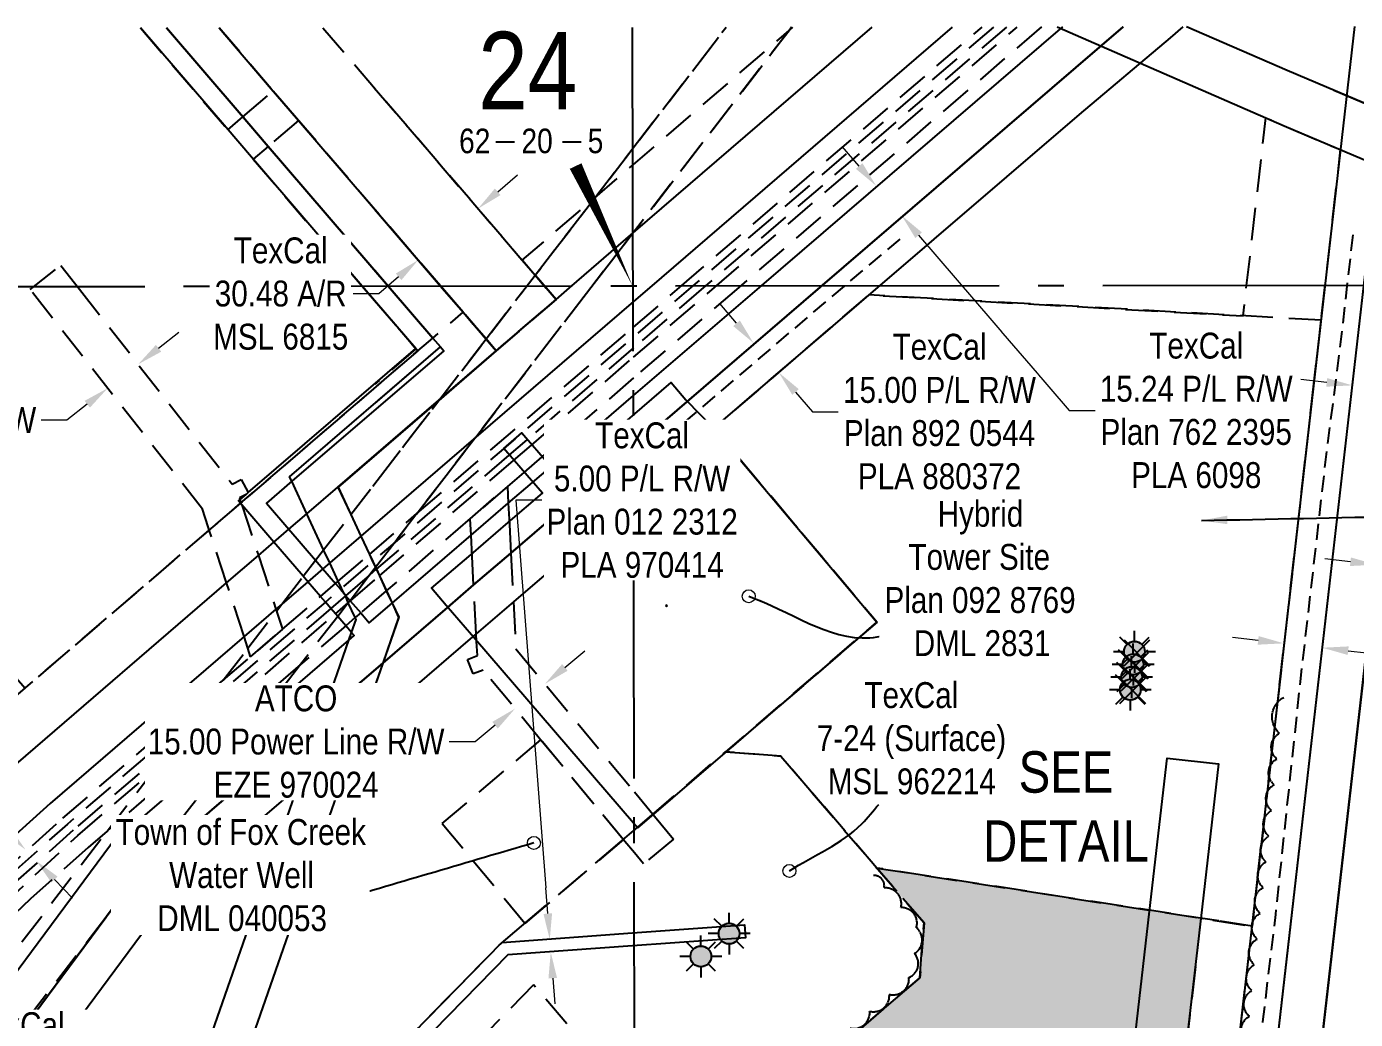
# Model space of a CAD drawing. Extents: x 507940 to 514253, y 6024270 to 6026836.
# Drawn here: x 508608 to 509121, y 6025268 to 6025652 of the extents above; entities that cross this region are included whole.
import ezdxf
from ezdxf.enums import TextEntityAlignment as Align

# ---------------------------------------------------------------- set-up
doc = ezdxf.new("R2010")
doc.units = 0
doc.header["$LTSCALE"] = 5
doc.header["$PDMODE"] = 3
doc.header["$PDSIZE"] = 5
for name, pattern in [('0', [1, 1, 0]), ('foc-ACCESSROAD', [3.75, 2.5, -1.25]), ('foc-FLOWLINE', [3.75, 2.5, -1.25]), ('foc-QUARTERLINE', [33, 25, -3, 2, -3]), ('UG_PIPE', [1.875, 1.25, -0.625])]:
    doc.linetypes.add(name, pattern=pattern)
doc.layers.get('Defpoints').update_dxf_attribs({"color": 9})
for name, color, linetype in [('10', 1, 'Continuous'), ('9', 3, 'Continuous'), ('ABADATA-DRILL-T', 8, 'Continuous'), ('AS-PIPE-UG', 44, 'UG_PIPE'), ('C-AR', 13, 'foc-ACCESSROAD'), ('C-RW', 13, 'Continuous'), ('C-WS', 13, 'foc-ACCESSROAD'), ('C-WS-S', 8, 'Continuous'), ('DETAIL-T', 7, 'Continuous'), ('F-AR', 190, 'foc-ACCESSROAD'), ('F-EZE', 190, 'foc-FLOWLINE'), ('F-RW', 190, 'Continuous'), ('F-WS', 190, 'foc-ACCESSROAD'), ('L-SECLBL', 7, 'Continuous'), ('L-SECQ', 8, 'foc-QUARTERLINE'), ('P-PROPOSED-H', 21, 'Continuous'), ('T-BUSH', 110, '0')]:
    doc.layers.add(name, color=color, linetype=linetype)
for name, color, linetype, lineweight in [('AS-GENERAL', 48, 'Continuous', 18), ('C-WS-T', 13, 'Continuous', 9), ('F-AR-T', 190, 'Continuous', 9), ('F-EZE-T', 190, 'Continuous', 9), ('F-RW-T', 190, 'Continuous', 9)]:
    doc.layers.add(name, color=color, linetype=linetype, lineweight=lineweight)
doc.layers.add('oil_and_gas_wells_pt', color=7, linetype='Continuous', true_color=0x3abcd7)
doc.styles.add('80CG', font='ARIALN.TTF', dxfattribs={"height": 10})
doc.styles.add('80L', font='ARIALN.TTF', dxfattribs={"height": 10})
doc.styles.add('SIMPLEX', font='ARIALN.TTF')
doc.dimstyles.new('Compass 5 000', dxfattribs={"dimscale": 5, "dimtxt": 9, "dimasz": 2, "dimexe": 0.2, "dimexo": 0.0625, "dimgap": 0.5, "dimtad": 0, "dimtih": 1, "dimtoh": 1, "dimzin": 0, "dimdsep": 46, "dimtxsty": '80CG', "dimcen": 0.1, "dimse1": 1, "dimse2": 1, "dimclrd": 256, "dimclrt": 256, "dimaunit": 1, "dimadec": 4, "dimazin": 0, "dimtfac": 0.06, "dimtofl": 0, "dimtmove": 0, "dimatfit": 1, "dimfxl": 0.2, "dimtolj": 1, "dimtzin": 0, "dimlwd": -1, "dimarcsym": 0})

# ---------------------------------------------------------------- blocks, each defined once
blk = doc.blocks.new('L-SECLBL')
at = {"layer": '9', "color": 7}
for p, q in [((-5.08, -27.83), (-12.29, -27.83)), ((20.7, -27.83), (13.5, -27.83))]:
    blk.add_line(p, q, dxfattribs=at)
at = {"layer": '10', "color": 2, "style": 'SIMPLEX'}
blk.add_attdef('SEC', text='', height=30, dxfattribs=at).set_placement((0, 0), align=Align.MIDDLE)
at = {"layer": '10', "color": 5, "style": '80L'}
blk.add_attdef('TWP', text='', height=9.5, dxfattribs=at).set_placement((-14.43, -27.37), align=Align.MIDDLE_RIGHT)
blk.add_attdef('RGE', text='', height=9.5, dxfattribs=at).set_placement((3.62, -27.37), align=Align.MIDDLE_CENTER)
blk.add_attdef('MER', text='', height=9.5, dxfattribs=at).set_placement((23.17, -27.37), align=Align.MIDDLE_LEFT)
blk = doc.blocks.new('*D496')
at = {"layer": 'Defpoints', "color": 0, "transparency": 16777216}
for p in [(508755.35, 6025612.32), (508732.26, 6025592.5), (508758.89, 6025561.47)]:
    blk.add_point(p, dxfattribs=at)
at = {"layer": 'F-AR-T', "transparency": 16777216}
for p, q in [((508789.58, 6025587.8), (508797.16, 6025594.31)), ((508751.31, 6025554.95), (508743.72, 6025548.44)), ((508743.72, 6025548.44), (508733.72, 6025548.44))]:
    blk.add_line(p, q, dxfattribs=at)
for points in [[(508788.49, 6025589.06), (508790.66, 6025586.53), (508781.99, 6025581.29)], [(508750.22, 6025556.22), (508752.39, 6025553.69), (508758.89, 6025561.47)]]:
    blk.add_solid(points, dxfattribs=at)
at = {"layer": 'F-AR-T', "transparency": 16777216, "insert": (508705.77, 6025548.44), "char_height": 10, "attachment_point": 5, "style": '80CG', "bg_fill": 3, "box_fill_scale": 1.1, "bg_fill_color": 256, "bg_fill_true_color": 13158600, "bg_fill_transparency": 0}
blk.add_mtext('\\A1;TexCal\\P30.48 A/R\\PMSL 6815', dxfattribs=at)
blk = doc.blocks.new('*D500')
at = {"layer": 'Defpoints', "color": 0, "transparency": 16777216}
for p in [(508607.18, 6025333.73), (508584.59, 6025311.8), (508588.84, 6025307.42)]:
    blk.add_point(p, dxfattribs=at)
at = {"layer": 'F-EZE-T', "transparency": 16777216}
for p, q in [((508582.2, 6025359.45), (508572.2, 6025359.45)), ((508600.21, 6025340.9), (508582.2, 6025359.45)), ((508618.39, 6025322.18), (508625.36, 6025315.01))]:
    blk.add_line(p, q, dxfattribs=at)
for points in [[(508601.41, 6025342.06), (508599.02, 6025339.74), (508607.18, 6025333.73)], [(508619.59, 6025323.34), (508617.19, 6025321.02), (508611.42, 6025329.35)]]:
    blk.add_solid(points, dxfattribs=at)
at = {"layer": 'F-EZE-T', "transparency": 16777216, "insert": (508515.84, 6025359.45), "char_height": 10, "attachment_point": 5, "style": '80CG', "bg_fill": 3, "box_fill_scale": 1.1, "bg_fill_color": 256, "bg_fill_true_color": 13158600, "bg_fill_transparency": 0}
blk.add_mtext('\\A1;ATCO\\P6.10 Power Line R/W\\PEZE 2382', dxfattribs=at)
blk = doc.blocks.new('*D502')
at = {"layer": 'Defpoints', "color": 0, "transparency": 16777216}
for p in [(508652.5, 6025518.95), (508638.93, 6025511.93), (508640.7, 6025509.69)]:
    blk.add_point(p, dxfattribs=at)
at = {"layer": 'F-EZE-T', "transparency": 16777216}
for p, q in [((508658.61, 6025527.36), (508666.47, 6025533.54)), ((508631.07, 6025505.76), (508623.2, 6025499.59)), ((508623.2, 6025499.59), (508613.2, 6025499.59))]:
    blk.add_line(p, q, dxfattribs=at)
for points in [[(508657.58, 6025528.67), (508659.63, 6025526.05), (508650.74, 6025521.19)], [(508630.04, 6025507.07), (508632.1, 6025504.45), (508638.93, 6025511.93)]]:
    blk.add_solid(points, dxfattribs=at)
at = {"layer": 'F-EZE-T', "transparency": 16777216, "insert": (508554.06, 6025499.59), "char_height": 10, "attachment_point": 5, "style": '80CG', "bg_fill": 3, "box_fill_scale": 1.1, "bg_fill_color": 256, "bg_fill_true_color": 13158600, "bg_fill_transparency": 0}
blk.add_mtext('\\A1;ATCO\\P15.00 Power Line R/W\\PEZE 000187', dxfattribs=at)
blk = doc.blocks.new('*D504')
at = {"layer": 'Defpoints', "color": 0, "transparency": 16777216}
for p in [(508807.48, 6025398.14), (508795.93, 6025388.57), (508796.26, 6025388.17)]:
    blk.add_point(p, dxfattribs=at)
at = {"layer": 'F-EZE-T', "transparency": 16777216}
for p, q in [((508815.52, 6025404.12), (508823.22, 6025410.49)), ((508788.56, 6025381.79), (508780.85, 6025375.41)), ((508780.85, 6025375.41), (508770.85, 6025375.41))]:
    blk.add_line(p, q, dxfattribs=at)
for points in [[(508814.45, 6025405.4), (508816.58, 6025402.83), (508807.81, 6025397.74)], [(508787.49, 6025383.07), (508789.62, 6025380.51), (508796.26, 6025388.17)]]:
    blk.add_solid(points, dxfattribs=at)
at = {"layer": 'F-EZE-T', "transparency": 16777216, "insert": (508711.72, 6025375.41), "char_height": 10, "attachment_point": 5, "style": '80CG', "bg_fill": 3, "box_fill_scale": 1.1, "bg_fill_color": 256, "bg_fill_true_color": 13158600, "bg_fill_transparency": 0}
blk.add_mtext('\\A1;ATCO\\P15.00 Power Line R/W\\PEZE 970024', dxfattribs=at)
blk = doc.blocks.new('*D508')
at = {"layer": 'Defpoints', "color": 0, "transparency": 16777216}
for p in [(509150.03, 6025441.36), (509126.79, 6025425.71), (509147.97, 6025423.29)]:
    blk.add_point(p, dxfattribs=at)
at = {"layer": 'F-RW-T', "transparency": 16777216}
for p, q in [((509118.92, 6025444.91), (509108.98, 6025446.05)), ((509159.97, 6025440.22), (509247.13, 6025430.26))]:
    blk.add_line(p, q, dxfattribs=at)
for points in [[(509119.1, 6025446.57), (509118.73, 6025443.26), (509128.85, 6025443.78)], [(509160.16, 6025441.88), (509159.78, 6025438.57), (509150.03, 6025441.36)]]:
    blk.add_solid(points, dxfattribs=at)
at = {"layer": 'F-RW-T', "transparency": 16777216, "insert": (509286.66, 6025430.26), "char_height": 10, "attachment_point": 5, "style": '80CG'}
blk.add_mtext('\\A1;Pembina\\P21.34 P/L R/W\\PPlan 297 RS\\PPLA 3018', dxfattribs=at)
blk = doc.blocks.new('*D435')
at = {"layer": 'Defpoints', "color": 0, "transparency": 16777216}
for p in [(508896.49, 6025536.44), (508906.25, 6025525.07), (508898.09, 6025518.06)]:
    blk.add_point(p, dxfattribs=at)
at = {"layer": 'F-RW-T', "transparency": 16777216}
for p, q in [((508881.82, 6025537.01), (508875.3, 6025544.6)), ((508904.61, 6025510.47), (508911.12, 6025502.88)), ((508911.12, 6025502.88), (508921.12, 6025502.88))]:
    blk.add_line(p, q, dxfattribs=at)
for points in [[(508883.08, 6025538.1), (508880.55, 6025535.93), (508888.33, 6025529.43)], [(508905.87, 6025511.56), (508903.34, 6025509.39), (508898.09, 6025518.06)]]:
    blk.add_solid(points, dxfattribs=at)
at = {"layer": 'F-RW-T', "transparency": 16777216, "insert": (508960.21, 6025502.88), "char_height": 10, "attachment_point": 5, "style": '80CG', "bg_fill": 3, "box_fill_scale": 1.1, "bg_fill_color": 256, "bg_fill_true_color": 13158600, "bg_fill_transparency": 0}
blk.add_mtext('\\A1;TexCal\\P15.00 P/L R/W\\PPlan 892 0544\\PPLA 880372', dxfattribs=at)
blk = doc.blocks.new('*D436')
at = {"layer": 'Defpoints', "color": 0, "transparency": 16777216}
for p in [(508968.33, 6025618.19), (508978.25, 6025606.64), (508945.61, 6025578.61)]:
    blk.add_point(p, dxfattribs=at)
at = {"layer": 'F-RW-T', "transparency": 16777216}
for p, q in [((508929.18, 6025597.75), (508922.67, 6025605.34)), ((508952.13, 6025571.03), (509010.27, 6025503.32)), ((509010.27, 6025503.32), (509020.27, 6025503.32))]:
    blk.add_line(p, q, dxfattribs=at)
for points in [[(508930.44, 6025598.84), (508927.92, 6025596.66), (508935.69, 6025590.16)], [(508953.39, 6025572.11), (508950.86, 6025569.94), (508945.61, 6025578.61)]]:
    blk.add_solid(points, dxfattribs=at)
at = {"layer": 'F-RW-T', "transparency": 16777216, "insert": (509059.35, 6025503.32), "char_height": 10, "attachment_point": 5, "style": '80CG', "bg_fill": 3, "box_fill_scale": 1.1, "bg_fill_color": 256, "bg_fill_true_color": 13158600, "bg_fill_transparency": 0}
blk.add_mtext('\\A1;TexCal\\P15.24 P/L R/W\\PPlan 762 2395\\PPLA 6098', dxfattribs=at)
blk = doc.blocks.new('*D437')
at = {"layer": 'Defpoints', "color": 0, "transparency": 16777216}
for p in [(509108.09, 6025411.71), (509087.43, 6025362.81), (509102.31, 6025361.11)]:
    blk.add_point(p, dxfattribs=at)
at = {"layer": 'F-RW-T', "transparency": 16777216}
for p, q in [((509083.27, 6025414.55), (509073.34, 6025415.68)), ((509118.03, 6025410.57), (509337.24, 6025385.53))]:
    blk.add_line(p, q, dxfattribs=at)
for points in [[(509083.46, 6025416.2), (509083.08, 6025412.89), (509093.21, 6025413.41)], [(509118.22, 6025412.23), (509117.84, 6025408.92), (509108.09, 6025411.71)]]:
    blk.add_solid(points, dxfattribs=at)
at = {"layer": 'F-RW-T', "transparency": 16777216, "insert": (509376.32, 6025385.53), "char_height": 10, "attachment_point": 5, "style": '80CG', "bg_fill": 3, "box_fill_scale": 1.1, "bg_fill_color": 256, "bg_fill_true_color": 13158600, "bg_fill_transparency": 0}
blk.add_mtext('\\A1;Pembina\\P15.00 P/L R/W\\PPLA 120877', dxfattribs=at)
blk = doc.blocks.new('*D447')
at = {"layer": 'Defpoints', "color": 0, "transparency": 16777216}
for p in [(509136.55, 6025511.12), (509110.77, 6025435.09), (509127.64, 6025433.16)]:
    blk.add_point(p, dxfattribs=at)
at = {"layer": 'F-RW-T', "transparency": 16777216}
for p, q in [((509109.74, 6025514.18), (509099.8, 6025515.32)), ((509146.48, 6025509.98), (509252.35, 6025497.89))]:
    blk.add_line(p, q, dxfattribs=at)
for points in [[(509109.93, 6025515.84), (509109.55, 6025512.53), (509119.67, 6025513.05)], [(509146.67, 6025511.64), (509146.29, 6025508.33), (509136.55, 6025511.12)]]:
    blk.add_solid(points, dxfattribs=at)
at = {"layer": 'F-RW-T', "transparency": 16777216, "insert": (509291.44, 6025497.89), "char_height": 10, "attachment_point": 5, "style": '80CG', "bg_fill": 3, "box_fill_scale": 1.1, "bg_fill_color": 256, "bg_fill_true_color": 13158600, "bg_fill_transparency": 0}
blk.add_mtext('\\A1;PGI\\P17.00 P/L R/W\\PPlan 802 0194\\PPLA 780509', dxfattribs=at)
blk = doc.blocks.new('*D449')
at = {"layer": 'Defpoints', "color": 0, "transparency": 16777216}
for p in [(508687.32, 6025286.16), (508701.72, 6025281.14), (508672.15, 6025242.62)]:
    blk.add_point(p, dxfattribs=at)
at = {"layer": 'F-RW-T', "transparency": 16777216}
for p, q in [((508653.26, 6025249.2), (508643.26, 6025249.2)), ((508662.7, 6025245.91), (508653.26, 6025249.2)), ((508695.98, 6025234.31), (508705.43, 6025231.02))]:
    blk.add_line(p, q, dxfattribs=at)
for points in [[(508663.25, 6025247.49), (508662.16, 6025244.34), (508672.15, 6025242.62)], [(508696.53, 6025235.88), (508695.44, 6025232.74), (508686.54, 6025237.6)]]:
    blk.add_solid(points, dxfattribs=at)
at = {"layer": 'F-RW-T', "transparency": 16777216, "insert": (508604.18, 6025249.2), "char_height": 10, "attachment_point": 5, "style": '80CG', "bg_fill": 3, "box_fill_scale": 1.1, "bg_fill_color": 256, "bg_fill_true_color": 13158600, "bg_fill_transparency": 0}
blk.add_mtext('\\A1;TexCal\\P15.24 P/L R/W\\PPLA 3983', dxfattribs=at)
blk = doc.blocks.new('*D463')
at = {"layer": 'Defpoints', "color": 0, "transparency": 16777216}
for p in [(508849.82, 6025302.14), (508850.21, 6025297.16), (508810.06, 6025294.07)]:
    blk.add_point(p, dxfattribs=at)
at = {"layer": 'F-RW-T', "transparency": 16777216}
for p, q in [((508806.64, 6025468.67), (508796.64, 6025468.67)), ((508796.64, 6025468.67), (508808.15, 6025318.99)), ((508808.91, 6025309.02), (508808.15, 6025318.99)), ((508810.83, 6025284.1), (508811.6, 6025274.13))]:
    blk.add_line(p, q, dxfattribs=at)
for points in [[(508810.58, 6025309.15), (508807.25, 6025308.89), (508809.68, 6025299.05)], [(508812.49, 6025284.23), (508809.17, 6025283.97), (508810.06, 6025294.07)]]:
    blk.add_solid(points, dxfattribs=at)
at = {"layer": 'F-RW-T', "transparency": 16777216, "insert": (508845.34, 6025468.67), "char_height": 10, "attachment_point": 5, "style": '80CG', "bg_fill": 3, "box_fill_scale": 1.1, "bg_fill_color": 256, "bg_fill_true_color": 13158600, "bg_fill_transparency": 0}
blk.add_mtext('\\A1;TexCal\\P5.00 P/L R/W\\PPlan 012 2312\\PPLA 970414', dxfattribs=at)
blk = doc.blocks.new('GAS')
h = blk.add_hatch(color=255)
h.dxf.hatch_style = 1
edge = h.paths.add_edge_path()
edge.add_arc((0, 0), 0.9, 0, 360)
for p, q in [((-0.57, 0.57), (-1.14, 1.14)), ((0, 0.81), (0, 1.62)), ((0.57, 0.57), (1.14, 1.14)), ((-0.81, 0), (-1.62, 0)), ((1.62, 0), (0.81, 0)), ((-0.57, -0.57), (-1.14, -1.14)), ((0, -0.81), (0, -1.62)), ((1.14, -1.14), (0.57, -0.57))]:
    blk.add_line(p, q)
blk.add_circle((0, 0), 0.8)

msp = doc.modelspace()

# ---------------------------------------------------------------- hatches: boundary and pattern name
at = {"layer": 'P-PROPOSED-H'}
h = msp.add_hatch(color=256, dxfattribs=at)
h.dxf.hatch_style = 1
h.paths.add_polyline_path([(508872.447, 6025062.995), (508794.684, 6025153.53), (508871.56, 6025219.561), (508876.803, 6025219.163), (508952.615, 6025284.281), (508954.222, 6025305.423), (508936.012, 6025326.641), (509061.168, 6025307.242), (509043.899, 6025156.599), (509010.161, 6025129.822), (508994.728, 6025136.405), (508938.202, 6025085.988), (508953.51, 6025082.522), (508940.074, 6025078.599), (508940.084, 6025063.042)])

# ---------------------------------------------------------------- linework, layer by layer
at = {"layer": 'AS-GENERAL', "flags": 128}
msp.add_lwpolyline([(508854.665, 6025428.307), (508854.409, 6025427.931), (508854.794, 6025427.625), (508855.121, 6025427.902)], close=True, dxfattribs=at)
at = {"layer": 'AS-PIPE-UG', "flags": 128}
for points in [[(508861.649, 6025498.664), (508891.8, 6025524.417), (508925.465, 6025553.063), (508945.639, 6025570.09)], [(509119.809, 6025571.232), (509115.751, 6025535.4), (509109.169, 6025483.368), (509099.484, 6025398.61), (509089.923, 6025308.714), (509084.953, 6025267.239), (509074.051, 6025177.097), (509071.026, 6025154.766), (509069.215, 6025146.116), (509062.422, 6025137.545), (509044.084, 6025122.699), (509036.272, 6025114.875), (509035.317, 6025108.5), (509028.827, 6025072.384)]]:
    msp.add_lwpolyline(points, dxfattribs=at)
at = {"layer": 'C-AR', "lineweight": -2}
msp.add_lwpolyline([(509076.706, 6025267.27), (509080.919, 6025304.18), (509061.168, 6025307.242), (509043.899, 6025156.599), (509010.161, 6025129.822), (509007.18, 6025103.639), (508988.342, 6025092.692), (508940.074, 6025078.599), (508940.112, 6025022.823), (508960.101, 6025022.837), (508960.073, 6025063.614), (508996.28, 6025074.186), (509015.903, 6025085.588), (509025.013, 6025084.729), (509029.084, 6025119.321), (509062.815, 6025146.092)], close=True, dxfattribs=at)
at = {"layer": 'C-RW', "flags": 128}
for points in [[(509005.596, 6025651.456), (509093.346, 6025613.296), (509355.264, 6025502.378), (509420.689, 6025528.56), (509702.715, 6025407.747), (509739.465, 6025422.454), (509741.457, 6025421.601)], [(509094.463, 6025634.608), (509055.601, 6025651.508)], [(509741.189, 6025443.462), (509739.725, 6025444.089), (509702.975, 6025429.382), (509420.949, 6025550.195), (509355.48, 6025523.995), (509112.443, 6025626.917)]]:
    msp.add_lwpolyline(points, dxfattribs=at)
at = {"layer": 'C-RW', "linetype": 'Continuous'}
msp.add_lwpolyline([(509024.997, 6025167.037), (509036.965, 6025271.732), (509041.343, 6025310.032), (509048.096, 6025369.112), (509067.956, 6025366.842), (509061.108, 6025307.083), (509056.809, 6025269.467), (509043.909, 6025156.604)], dxfattribs=at)
at = {"layer": 'C-WS', "flags": 128}
msp.add_lwpolyline([(508936.012, 6025326.641), (508898.87, 6025369.89), (508877.718, 6025371.515), (508936.011, 6025421.611), (508872.972, 6025496.488), (508932.879, 6025547.93), (509077.476, 6025539.851), (509086.221, 6025616.395), (509093.346, 6025613.296), (509114.997, 6025604.117), (509107.463, 6025538.176), (509080.919, 6025304.18)], close=True, dxfattribs=at)
at = {"layer": 'C-WS', "lineweight": -2}
for points in [[(509107.633, 6025538.225), (508932.943, 6025547.982), (508873.002, 6025496.511), (508936.075, 6025421.594), (508889.122, 6025381.241), (508877.744, 6025371.479), (508898.87, 6025369.89), (508936.012, 6025326.641), (509080.919, 6025304.18)], [(508872.447, 6025062.995), (508794.684, 6025153.53), (508871.56, 6025219.561), (508876.803, 6025219.163), (508952.615, 6025284.281), (508954.222, 6025305.423), (508936.012, 6025326.641), (509061.168, 6025307.242), (509043.899, 6025156.599), (509010.161, 6025129.822), (508994.728, 6025136.405), (508938.202, 6025085.988), (508953.51, 6025082.522), (508940.074, 6025078.599), (508940.084, 6025063.042)]]:
    msp.add_lwpolyline(points, close=True, dxfattribs=at)
at = {"layer": 'F-AR', "flags": 128}
for points in [[(508294.943, 6024700.178), (508295.373, 6024724.735), (508295.454, 6024726.274), (508296.31, 6024742.564), (508296.443, 6024745.066), (508297.006, 6024755.795), (508297.278, 6024758.89), (508298.898, 6024777.35), (508299.726, 6024786.78), (508300.304, 6024791.466), (508302.664, 6024810.622), (508303.53, 6024817.649), (508304.538, 6024823.993), (508307.607, 6024843.301), (508308.406, 6024848.296), (508308.78, 6024850.276), (508308.942, 6024851.134), (508309.974, 6024856.552), (508310.179, 6024857.628), (508310.351, 6024858.527), (508310.671, 6024860.198), (508311.595, 6024864.991), (508311.787, 6024865.983), (508312.129, 6024867.751), (508313.721, 6024875.586), (508314.367, 6024878.896), (508315.211, 6024882.268), (508317.462, 6024891.269), (508324.466, 6024919.26), (508329.456, 6024939.21), (508311.994, 6024939.507), (508307.4, 6024939.579), (508308.529, 6024943.838), (508311.965, 6024954.967), (508322.777, 6024988.347), (508334.868, 6025021.286), (508348.222, 6025053.734), (508362.818, 6025085.642), (508378.634, 6025116.964), (508395.646, 6025147.651), (508413.83, 6025177.66), (508448.223, 6025227.742), (508450.909, 6025231.602), (508451.805, 6025232.887), (508453.602, 6025235.461), (508479.111, 6025235.26), (508481.652, 6025238.515), (508483.097, 6025240.363), (508486.396, 6025244.568), (508486.679, 6025244.929), (508487.103, 6025245.468), (508491.211, 6025250.546), (508491.533, 6025250.945), (508495.255, 6025255.518), (508495.962, 6025256.387), (508496.423, 6025256.954), (508499.364, 6025260.547), (508500.275, 6025261.66), (508500.978, 6025262.51), (508501.35, 6025262.96), (508502.091, 6025263.853), (508503.503, 6025265.553), (508485.626, 6025265.7), (508477.24, 6025265.765), (508484.553, 6025274.421), (508495.496, 6025287.291), (508500.69, 6025293.359), (508502.689, 6025295.663), (508514.763, 6025308.74), (508521.819, 6025316.293), (508529.405, 6025324.433), (508586.437, 6025378.383), (508678.181, 6025457.157), (508690.272, 6025467.537), (508764.526, 6025531.301), (508776.188, 6025541.314), (508785.072, 6025530.964), (508789.017, 6025526.371), (508812.105, 6025546.243), (508808.32, 6025550.652), (508804.055, 6025555.618), (508799.084, 6025561.411), (508827.052, 6025585.485), (508841.889, 6025598.256), (508902.119, 6025650.093), (508903.58, 6025651.35)], [(508981.049, 6025651.431), (508864.128, 6025550.805), (508842.017, 6025531.775), (508798.738, 6025494.52), (508791.806, 6025488.553), (508749.794, 6025452.391), (508741.253, 6025445.04), (508729.251, 6025434.709), (508728.813, 6025434.334), (508723.041, 6025429.365), (508675.027, 6025388.038), (508623.375, 6025343.581), (508600.449, 6025323.118), (508578.271, 6025301.847), (508556.87, 6025279.794), (508555.051, 6025277.797), (508548.291, 6025270.387), (508536.272, 6025256.99), (508534.882, 6025255.362), (508529.93, 6025249.508), (508516.504, 6025233.462), (508497.592, 6025209.241), (508479.56, 6025184.357), (508462.431, 6025158.844), (508446.227, 6025132.733), (508430.968, 6025106.059), (508416.676, 6025078.856), (508403.367, 6025051.157), (508391.117, 6025023.13), (508389.978, 6025020.308), (508388.784, 6025017.326), (508387.843, 6025015.025), (508387.203, 6025013.364), (508386.384, 6025011.301), (508384.455, 6025006.421), (508384.008, 6025005.283), (508381.697, 6024999.384), (508379.769, 6024994.418), (508379.345, 6024993.251), (508369.507, 6024965.453), (508365.983, 6024954.244), (508360.688, 6024937.401), (508360.29, 6024936.137), (508358.823, 6024930.81), (508352.131, 6024906.511), (508345.037, 6024876.611), (508339.02, 6024846.476), (508334.086, 6024816.144), (508330.242, 6024785.655), (508327.493, 6024755.049), (508327.138, 6024745.148), (508325.527, 6024700.21)], [(508903.121, 6025651.35), (508902.083, 6025650.002), (508841.927, 6025571.897), (508825.533, 6025550.648), (508781.09, 6025492.964), (508758.422, 6025463.543), (508749.834, 6025452.398), (508742.378, 6025442.719), (508741.367, 6025441.407)], [(508741.367, 6025474.139), (508766.836, 6025507.229), (508785.089, 6025530.922), (508800.224, 6025550.577), (508804.062, 6025555.564), (508827.047, 6025585.414), (508841.863, 6025604.658), (508877.794, 6025651.324)]]:
    msp.add_lwpolyline(points, dxfattribs=at)
at = {"layer": 'F-AR'}
for points in [[(508418.234, 6025054.523), (508544.518, 6025218.536), (508549.968, 6025225.614), (508564.367, 6025244.315), (508571.524, 6025253.608), (508638.722, 6025340.887), (508657.088, 6025364.741), (508665.272, 6025375.37), (508675.027, 6025388.039), (508683.603, 6025399.178), (508693.088, 6025411.496), (508704.17, 6025425.889), (508706.228, 6025428.564), (508714.501, 6025439.306), (508719.246, 6025445.471), (508722.353, 6025449.505), (508732.829, 6025463.11), (508766.809, 6025507.258), (508785.072, 6025530.964), (508800.215, 6025550.629), (508804.055, 6025555.618), (508827.052, 6025585.485), (508841.876, 6025604.739), (508877.745, 6025651.324)], [(508903.086, 6025651.35), (508902.128, 6025650.107), (508841.94, 6025571.961), (508825.538, 6025550.7), (508781.071, 6025492.985), (508758.39, 6025463.549), (508749.798, 6025452.398), (508742.338, 6025442.713), (508740.029, 6025439.717), (508732.647, 6025429.859), (508731.853, 6025429.1), (508727.794, 6025423.833), (508713.424, 6025405.185), (508698.422, 6025385.714), (508652.683, 6025326.351), (508638.505, 6025307.949), (508638.217, 6025307.562), (508579.851, 6025231.813), (508572.688, 6025222.52), (508558.27, 6025203.805), (508426.918, 6025033.331)]]:
    msp.add_lwpolyline(points, dxfattribs=at)
at = {"layer": 'F-EZE'}
for points in [[(508583.426, 6025298.572), (508627.374, 6025339.165), (508657.088, 6025364.741), (508726.922, 6025424.847), (508731.854, 6025429.097), (508732.671, 6025429.823), (508743.867, 6025439.432), (508795.686, 6025484.036), (508802.619, 6025490.003), (508842.033, 6025523.93), (508873.285, 6025550.829), (508990.181, 6025651.44)], [(508999.54, 6025651.45), (508882.661, 6025550.854), (508842.048, 6025515.899), (508806.592, 6025485.379), (508799.663, 6025479.414), (508793.295, 6025473.931), (508778.922, 6025461.56), (508746.543, 6025433.692), (508736.668, 6025425.192), (508734.541, 6025423.362), (508730.895, 6025420.223), (508713.424, 6025405.185), (508638.722, 6025340.887), (508631.352, 6025334.545), (508609.181, 6025314.777), (508587.718, 6025294.241)], [(508595.963, 6025322.838), (508621.631, 6025345.838), (508683.603, 6025399.178), (508694.147, 6025408.253), (508706.467, 6025418.857), (508721.185, 6025431.525), (508726.958, 6025436.493), (508728.001, 6025437.391), (508740.003, 6025447.722), (508758.39, 6025463.549), (508842.01, 6025535.525), (508859.749, 6025550.793), (508976.674, 6025651.426)], [(508986.012, 6025651.436), (508869.105, 6025550.817), (508842.026, 6025527.511), (508800.848, 6025492.065), (508793.915, 6025486.098), (508742.674, 6025441.992), (508740.03, 6025439.716), (508730.839, 6025431.816), (508725.151, 6025426.909), (508665.272, 6025375.371), (508625.601, 6025341.226), (508598.13, 6025316.531)]]:
    msp.add_lwpolyline(points, dxfattribs=at)
for points in [[(508628.021, 6025550.15), (508687.085, 6025474.857), (508690.535, 6025476.699), (508693.263, 6025471.636), (508692.387, 6025470.885), (508689.911, 6025469.563), (508690.116, 6025468.935), (508690.273, 6025467.534), (508690.773, 6025466.925), (508697.172, 6025447.323), (508703.94, 6025426.595), (508704.17, 6025425.89), (508706.466, 6025418.857), (508694.146, 6025408.253), (508693.087, 6025411.497), (508691.621, 6025415.991), (508684.852, 6025436.719), (508678.181, 6025457.157), (508677.791, 6025458.351), (508675.528, 6025465.283), (508608.998, 6025550.098), (508620.794, 6025559.362), (508628.021, 6025550.15)], [(508796.602, 6025411.277), (508842.358, 6025356.022), (508850.11, 6025346.662), (508857.448, 6025337.8), (508845.893, 6025328.231), (508842.404, 6025332.442), (508838.707, 6025336.908), (508806.807, 6025375.43), (508783.896, 6025403.097), (508780.083, 6025401.609), (508777.901, 6025407.199), (508781.714, 6025408.688), (508781.43, 6025414.082), (508781.274, 6025417.039), (508780.28, 6025435.944), (508779.701, 6025446.94), (508779.268, 6025455.156), (508778.924, 6025461.555), (508793.296, 6025473.926), (508793.643, 6025467.503), (508794.075, 6025459.287), (508794.654, 6025448.291), (508795.649, 6025429.386), (508796.602, 6025411.277)]]:
    msp.add_lwpolyline(points, close=True, dxfattribs=at)
at = {"layer": 'F-RW'}
for points in [[(508440.505, 6025040.91), (508553.903, 6025193.846), (508559.292, 6025201.115), (508573.526, 6025220.312), (508638.217, 6025307.562), (508638.505, 6025307.949), (508651.214, 6025325.091), (508652.683, 6025326.351), (508722.127, 6025385.997), (508745.167, 6025405.786), (508770.134, 6025427.23), (508780.28, 6025435.944), (508794.654, 6025448.291), (508842.1, 6025489.045), (508862.641, 6025506.687), (508914.152, 6025550.937), (509031.188, 6025651.483)], [(509054.221, 6025651.507), (509049.262, 6025647.246), (509014.117, 6025617.688), (508872.972, 6025496.488), (508842.138, 6025469.316), (508795.649, 6025429.386), (508781.274, 6025417.039), (508779.903, 6025415.861), (508735.336, 6025377.581), (508712.294, 6025357.789), (508662.259, 6025314.814), (508579.848, 6025203.666), (508565.607, 6025184.462), (508560.217, 6025177.193), (508534.824, 6025142.945), (508459.188, 6025040.938)], [(509031.188, 6025651.483), (508914.152, 6025550.937), (508862.641, 6025506.687), (508842.1, 6025489.045), (508794.654, 6025448.291), (508780.28, 6025435.944), (508770.134, 6025427.23), (508745.167, 6025405.786), (508722.127, 6025385.997), (508652.683, 6025326.351), (508651.214, 6025325.091), (508638.505, 6025307.949), (508638.217, 6025307.562), (508580.599, 6025229.852), (508573.526, 6025220.312), (508559.292, 6025201.115), (508565.607, 6025184.462), (508579.548, 6025147.695), (508581.305, 6025142.985), (508609.72, 6025061.164), (508610.593, 6025058.654), (508617.779, 6025038.043)], [(508574.152, 6025246.728), (508639.996, 6025335.533), (508698.422, 6025385.714), (508732.117, 6025414.656), (508734.165, 6025416.416), (508733.144, 6025417.604), (508730.895, 6025420.223), (508727.794, 6025423.833), (508726.921, 6025424.848), (508725.15, 6025426.91), (508723.04, 6025429.366), (508721.185, 6025431.525), (508716.289, 6025437.225), (508714.501, 6025439.306), (508703.174, 6025452.489), (508690.773, 6025466.925), (508690.273, 6025467.535), (508689.501, 6025468.407), (508690.116, 6025468.935), (508692.387, 6025470.885), (508693.263, 6025471.636), (508757.984, 6025527.228), (508738.029, 6025550.455), (508694.441, 6025601.196), (508684.665, 6025612.576), (508651.579, 6025651.088)], [(508965.146, 6025651.414), (508848.194, 6025550.762), (508841.991, 6025545.424), (508781.071, 6025492.985), (508736.705, 6025454.796), (508724.703, 6025444.466), (508722.062, 6025442.193), (508716.289, 6025437.224), (508706.228, 6025428.565), (508703.94, 6025426.595), (508691.621, 6025415.991), (508616.73, 6025351.534), (508589.9, 6025327.456)], [(508603.602, 6025366.787), (508684.852, 6025436.72), (508697.172, 6025447.324), (508703.174, 6025452.49), (508708.947, 6025457.459), (508715.869, 6025463.416), (508727.873, 6025473.75), (508766.808, 6025507.26), (508789.015, 6025526.374), (508812.102, 6025546.246), (508817.246, 6025550.677), (508841.94, 6025571.961), (508934.247, 6025651.382)], [(508637.438, 6025143.046), (508712.294, 6025357.789), (508722.127, 6025385.997), (508732.117, 6025414.656), (508733.144, 6025417.604), (508734.89, 6025422.613), (508734.541, 6025423.362), (508731.853, 6025429.099), (508730.831, 6025431.842), (508730.153, 6025432.775), (508729.251, 6025434.711), (508728.001, 6025437.392), (508724.703, 6025444.466), (508722.352, 6025449.506), (508715.869, 6025463.415), (508710.01, 6025475.982), (508709.186, 6025477.748), (508767.449, 6025527.899), (508764.526, 6025531.301), (508748.05, 6025550.483), (508700.212, 6025606.161), (508690.438, 6025617.54), (508661.607, 6025651.099)], [(508681.949, 6025651.12), (508702.141, 6025627.592), (508711.911, 6025616.209), (508768.272, 6025550.54), (508776.188, 6025541.315), (508785.072, 6025530.964), (508789.016, 6025526.375), (508766.808, 6025507.26), (508727.873, 6025473.749), (508732.828, 6025463.112), (508736.705, 6025454.796), (508740.003, 6025447.722), (508741.253, 6025445.041), (508742.338, 6025442.713), (508742.674, 6025441.992), (508743.866, 6025439.433), (508746.543, 6025433.692), (508748.755, 6025428.948), (508751.321, 6025423.442), (508745.167, 6025405.786), (508735.336, 6025377.581), (508660.396, 6025162.6)], [(508661.607, 6025651.099), (508690.438, 6025617.54), (508700.212, 6025606.161), (508748.05, 6025550.483), (508764.526, 6025531.301), (508767.449, 6025527.899), (508768.725, 6025526.414), (508710.01, 6025475.982), (508700.241, 6025467.592), (508708.947, 6025457.458), (508719.246, 6025445.471), (508722.062, 6025442.194), (508726.958, 6025436.494), (508728.813, 6025434.335), (508730.153, 6025432.775), (508730.833, 6025431.835), (508732.647, 6025429.859), (508736.668, 6025425.192), (508739.943, 6025421.38), (508748.755, 6025428.948), (508779.268, 6025455.156), (508793.643, 6025467.503), (508802.993, 6025475.534), (508809.931, 6025481.493), (508842.061, 6025509.091), (508890.708, 6025550.875), (509007.815, 6025651.459)], [(509044.024, 6024701.352), (509085.315, 6025062.736), (509152.598, 6025651.609)], [(509094.463, 6025634.608), (509055.601, 6025651.508)], [(509744.987, 6024713.064), (509675.14, 6024713.859), (509675.067, 6024748.647), (509674.662, 6024940.634), (509674.645, 6024948.377), (509674.64, 6024950.919), (509674.613, 6024963.759), (509674.603, 6024968.379), (509674.592, 6024973.769), (509674.571, 6024983.763), (509673.603, 6025441.964), (509373.885, 6025570.356), (509354.248, 6025524.516), (509094.463, 6025634.608)], [(508742.015, 6025581.111), (508768.298, 6025550.488), (508776.21, 6025541.268), (508785.089, 6025530.923), (508789.031, 6025526.336), (508766.835, 6025507.231), (508727.921, 6025473.738), (508732.873, 6025463.107), (508736.748, 6025454.795), (508740.044, 6025447.724), (508741.293, 6025445.045), (508742.378, 6025442.718), (508742.713, 6025441.998), (508743.905, 6025439.441), (508746.581, 6025433.703), (508748.792, 6025428.961), (508751.357, 6025423.458), (508745.205, 6025405.811), (508742.371, 6025397.679)], [(508742.161, 6025506.069), (508767.475, 6025527.859), (508764.554, 6025531.259), (508748.087, 6025550.431), (508742.061, 6025557.445)]]:
    msp.add_lwpolyline(points, dxfattribs=at)
at = {"layer": 'F-RW', "flags": 128}
for points in [[(509120.421, 6025651.576), (509062.815, 6025146.092), (509028.971, 6025119.5), (509009.732, 6024950.486), (509018.992, 6024897.963), (509001.786, 6024747.377), (508996.527, 6024701.352)], [(509011.609, 6024701.352), (509016.872, 6024747.418), (509034.125, 6024898.419), (509024.864, 6024950.94), (509043.155, 6025111.628), (509076.865, 6025138.382), (509135.503, 6025651.591)], [(509011.609, 6024701.352), (509016.872, 6024747.418), (509034.125, 6024898.419), (509024.864, 6024950.94), (509035.253, 6025042.209), (509072.634, 6025101.353), (509135.503, 6025651.591)], [(509152.598, 6025651.609), (509089.065, 6025095.565), (509051.686, 6025036.424), (509042.016, 6024951.465), (509051.277, 6024898.94), (509033.97, 6024747.464), (509028.701, 6024701.352)]]:
    msp.add_lwpolyline(points, dxfattribs=at)
msp.add_lwpolyline([(508872.972, 6025496.488), (508936.011, 6025421.611), (508879.07, 6025372.703), (508849.693, 6025347.472), (508843.502, 6025342.154), (508841.966, 6025343.941), (508781.013, 6025414.892), (508779.486, 6025416.671), (508769.717, 6025428.04), (508764.036, 6025434.654), (508779.284, 6025447.75), (508793.658, 6025460.097), (508806.821, 6025471.402), (508802.576, 6025476.345), (508799.247, 6025480.221), (508795.269, 6025484.846), (508793.498, 6025486.908), (508791.967, 6025488.692), (508798.899, 6025494.659), (508800.431, 6025492.876), (508802.201, 6025490.814), (508806.175, 6025486.189), (508809.514, 6025482.303), (508813.759, 6025477.362), (508841.661, 6025501.326), (508856.544, 6025514.11), (508862.224, 6025507.498), (508872.972, 6025496.488)], close=True, dxfattribs=at)
at = {"layer": 'F-RW'}
msp.add_lwpolyline([(508647.514, 6025143.828), (508646.376, 6025142.665), (508645.171, 6025143.826), (508642.76, 6025146.145), (508659.608, 6025163.371), (508791.204, 6025297.926), (508841.677, 6025301.547), (508884.927, 6025304.663), (508885.282, 6025299.675), (508841.687, 6025296.537), (508793.458, 6025293.077), (508655.722, 6025152.222), (508647.514, 6025143.828)], close=True, dxfattribs=at)
at = {"layer": 'F-WS'}
for points in [[(508651.579, 6025651.088), (508685.396, 6025611.725), (508691.169, 6025616.689), (508702.872, 6025626.741), (508712.642, 6025615.357), (508700.943, 6025605.31), (508695.172, 6025600.345), (508738.759, 6025549.604), (508758.715, 6025526.377), (508693.993, 6025470.785), (508693.118, 6025470.034), (508690.847, 6025468.084), (508690.232, 6025467.556), (508678.522, 6025457.5), (508606.944, 6025396.057), (508476.61, 6025547.818), (508477.857, 6025548.884), (508596.816, 6025651.032)], [(508722.058, 6025651.162), (508799.084, 6025561.411), (508804.055, 6025555.618), (508808.32, 6025550.652), (508812.102, 6025546.249), (508789.016, 6025526.375), (508785.072, 6025530.964), (508776.188, 6025541.315), (508768.272, 6025550.54), (508711.911, 6025616.209), (508702.141, 6025627.592), (508681.949, 6025651.12)], [(508741.924, 6025627.967), (508799.093, 6025561.353), (508804.062, 6025555.564), (508808.325, 6025550.6), (508812.105, 6025546.199), (508789.031, 6025526.336), (508785.089, 6025530.923), (508776.21, 6025541.268), (508768.298, 6025550.488), (508742.015, 6025581.111)], [(508742.084, 6025545.732), (508758.015, 6025527.188), (508742.146, 6025513.558)]]:
    msp.add_lwpolyline(points, dxfattribs=at)
for points in [[(508952.615, 6025284.281), (508876.803, 6025219.163), (508855.662, 6025220.768), (508840.709, 6025237.951), (508803.419, 6025281.484), (508656.466, 6025131.506), (508656.442, 6025142.725), (508651.709, 6025142.72), (508646.425, 6025142.715), (508644.082, 6025142.713), (508639.399, 6025142.708), (508641.671, 6025145.032), (508658.519, 6025162.258), (508790.116, 6025296.813), (508798.74, 6025304.152), (508836.83, 6025336.566), (508840.512, 6025339.699), (508842.042, 6025341.002), (508848.233, 6025346.319), (508877.61, 6025371.551), (508898.87, 6025369.89), (508954.222, 6025305.423), (508952.615, 6025284.281)], [(508768.131, 6025343.773), (508806.221, 6025376.186), (508838.121, 6025337.664), (508800.031, 6025305.251), (508768.131, 6025343.773)]]:
    msp.add_lwpolyline(points, close=True, dxfattribs=at)
at = {"layer": 'L-SECLBL', "flags": 128}
msp.add_lwpolyline([(508841.742, 6025551.287, 0, 4.997, 0), (508819.674, 6025597.743, 0, 0, 0)], format="xyseb", dxfattribs=at)
at = {"layer": 'L-SECQ'}
for p, q in [((508841.562, 6025651.234), (508843.305, 6024747.099)), ((509643.275, 6025552.173), (508040.235, 6025550.507))]:
    msp.add_line(p, q, dxfattribs=at)
at = {"layer": 'oil_and_gas_wells_pt'}
for p in [(509036.457, 6025409.719), (509035.882, 6025404.933), (509035.372, 6025400.036), (509034.797, 6025395.139)]:
    msp.add_point(p, dxfattribs=at)
at = {"layer": 'T-BUSH', "flags": 128}
for points in [[(509120.61, 6025007.993, -0.5205671), (509110.827, 6025010.026, -0.5205671), (509100.932, 6025011.283, -0.5205671), (509090.942, 6025011.475, -0.5205671), (509080.948, 6025011.524, -0.5205671), (509070.953, 6025011.504, -0.5205671), (509060.958, 6025011.483, -0.5205671), (509050.964, 6025011.463, -0.5205671), (509040.969, 6025011.443, -0.5205671), (509030.974, 6025011.442, -0.5205671), (509020.98, 6025011.442, -0.5205671), (509010.985, 6025011.442, -0.5205671), (509000.993, 6025011.273, -0.5205671), (508991.003, 6025010.963, -0.5205671), (508981.014, 6025010.653, -0.5205671), (508971.051, 6025011.013, -0.5205671), (508963.791, 6025016.108, -0.5205671), (508963.205, 6025026.029, -0.5205671), (508963.217, 6025036.024, -0.5205671), (508963.192, 6025046.019, -0.5205671), (508963.182, 6025056.013, -0.5205671), (508967.269, 6025063.174, -0.5205671), (508976.792, 6025066.202, -0.5205671), (508986.271, 6025069.34, -0.5205671), (508995.434, 6025073.326, -0.5205671), (509004.776, 6025076.879, -0.5205671), (509013.8, 6025081.153, -0.5205671), (509022.258, 6025086.435, -0.5205671), (509027.113, 6025094.654, -0.5205671), (509028.021, 6025104.583, -0.5205671), (509030.6, 6025114.184, -0.5205671), (509035.913, 6025122.407, -0.5205671), (509043.12, 6025129.32, -0.5205671), (509050.755, 6025135.756, -0.5205671), (509058.301, 6025142.192, -0.5205671), (509063.376, 6025150.803, -0.5205671), (509065.997, 6025160.371, -0.5205671), (509067.413, 6025170.253, -0.5205671), (509068.519, 6025180.187, -0.5205671), (509069.436, 6025190.138, -0.5205671), (509070.639, 6025200.05, -0.5205671), (509072.308, 6025209.904, -0.5205671), (509073.998, 6025219.755, -0.5205671), (509075.242, 6025229.66, -0.5205671), (509076.02, 6025239.622, -0.5205671), (509077.375, 6025249.525, -0.5205671), (509078.73, 6025259.427, -0.5205671), (509079.868, 6025269.355, -0.5205671), (509080.825, 6025279.303, -0.5205671), (509081.783, 6025289.252, -0.5205671), (509082.842, 6025299.19, -0.5205671), (509083.996, 6025309.118, -0.5205671), (509085.151, 6025319.045, -0.5205671), (509086.306, 6025328.973, -0.5205671), (509087.365, 6025338.911, -0.5205671), (509088.387, 6025348.853, -0.5205671), (509089.41, 6025358.796, -0.5205671), (509090.433, 6025368.738, -0.5205671), (509091.502, 6025378.675, -0.5205671), (509093.131, 6025392.546, -0.5205671)], [(508787.691, 6025011.222, 0.5205671), (508797.685, 6025011.273, 0.5205671), (508807.68, 6025011.289, 0.5205671), (508817.675, 6025011.305, 0.5205671), (508827.669, 6025011.322, 0.5205671), (508837.664, 6025011.338, 0.5205671), (508847.659, 6025011.354, 0.5205671), (508857.653, 6025011.371, 0.5205671), (508867.648, 6025011.387, 0.5205671), (508877.643, 6025011.403, 0.5205671), (508887.637, 6025011.42, 0.5205671), (508897.632, 6025011.436, 0.5205671), (508907.626, 6025011.452, 0.5205671), (508917.621, 6025011.469, 0.5205671), (508927.614, 6025011.488, 0.5205671), (508936.072, 6025016.599, 0.5205671), (508937.26, 6025026.311, 0.5205671), (508937.261, 6025036.306, 0.5205671), (508937.261, 6025046.301, 0.5205671), (508937.262, 6025056.295, 0.5205671), (508931.104, 6025060.129, 0.5205671), (508921.109, 6025060.124, 0.5205671), (508911.115, 6025060.119, 0.5205671), (508901.12, 6025060.114, 0.5205671), (508891.126, 6025060.109, 0.5205671), (508881.131, 6025060.104, 0.5205671), (508871.136, 6025060.099, 0.5205671), (508864.598, 6025067.622, 0.5205671), (508858.086, 6025075.205, 0.5205671), (508851.575, 6025082.788, 0.5205671), (508845.064, 6025090.37, 0.5205671), (508838.553, 6025097.953, 0.5205671), (508832.041, 6025105.536, 0.5205671), (508825.53, 6025113.118, 0.5205671), (508819.019, 6025120.701, 0.5205671), (508812.508, 6025128.284, 0.5205671), (508805.997, 6025135.866, 0.5205671), (508799.485, 6025143.449, 0.5205671), (508792.974, 6025151.032, 0.5205671), (508795.483, 6025157.928, 0.5205671), (508803.066, 6025164.439, 0.5205671), (508810.649, 6025170.95, 0.5205671), (508818.232, 6025177.46, 0.5205671), (508825.815, 6025183.971, 0.5205671), (508833.398, 6025190.482, 0.5205671), (508840.982, 6025196.993, 0.5205671), (508848.565, 6025203.503, 0.5205671), (508856.148, 6025210.014, 0.5205671), (508863.731, 6025216.525, 0.5205671), (508871.493, 6025222.489, 0.5205671), (508880.142, 6025225.748, 0.5205671), (508887.725, 6025232.258, 0.5205671), (508895.309, 6025238.769, 0.5205671), (508902.892, 6025245.28, 0.5205671), (508910.475, 6025251.79, 0.5205671), (508918.058, 6025258.301, 0.5205671), (508925.641, 6025264.811, 0.5205671), (508933.225, 6025271.322, 0.5205671), (508940.808, 6025277.833, 0.5205671), (508948.391, 6025284.343, 0.5205671), (508950.512, 6025293.619, 0.5205671), (508951.27, 6025303.585, 0.5205671), (508945.285, 6025311.34, 0.5205671), (508938.773, 6025318.923, 0.5205671), (508934.65, 6025323.725, 0.5205671)]]:
    msp.add_lwpolyline(points, format="xyb", dxfattribs=at)

# ---------------------------------------------------------------- block references
at = {"layer": 'ABADATA-DRILL-T', "xscale": 4.997325200000109, "yscale": 4.997325200000109, "zscale": 4.997325200000109}
for p in [(508878.925, 6025301.295), (508868.034, 6025292.489)]:
    msp.add_blockref('GAS', p, dxfattribs=at)
at = {"layer": 'C-WS-S', "linetype": 'Continuous', "xscale": 4.99999999999999, "yscale": 4.99999999999999, "zscale": 4.99999999999999}
for p in [(509035.498, 6025410.152), (509034.973, 6025405.259), (509034.409, 6025400.369), (509033.889, 6025395.508)]:
    msp.add_blockref('GAS', p, dxfattribs=at)
at = {"layer": 'L-SECLBL', "xscale": 0.999465039999997, "yscale": 0.999465039999997, "zscale": 0.999465039999997}
msp.add_blockref('L-SECLBL', (508801.168, 6025634.81), dxfattribs=at).add_auto_attribs({'SEC': '24', 'TWP': '62', 'RGE': '20', 'MER': '5'})

# ---------------------------------------------------------------- texts
at = {"layer": 'DETAIL-T', "color": 3, "insert": (509009.067, 6025350.402), "char_height": 15.9914, "width": 53.76282, "attachment_point": 5, "style": '80CG'}
msp.add_mtext('SEE\\PDETAIL', dxfattribs=at)
at = {"layer": 'F-RW-T', "insert": (508912.445, 6025398.415), "char_height": 9.9893, "attachment_point": 1, "style": '80L'}
msp.add_mtext_dynamic_manual_height_columns('\\pi18.76832;TexCal \\P\\pi0.36715;7-24 (Surface)\\P\\pi4.59183;MSL 962214', width=72.66275, gutter_width=50.027, heights=[0], dxfattribs=at)

# ---------------------------------------------------------------- dimensions: what is measured, and where the dimension line sits
at = {"layer": 'F-RW-T'}
dim = msp.add_linear_dim(base=(509150.03, 6025441.356), p1=(509126.786, 6025425.706), p2=(509147.966, 6025423.286), angle=353.48181, text='Pembina\\P21.34 P/L R/W\\PPlan 297 RS\\PPLA 3018', dimstyle='Compass 5 000', dxfattribs=at)
dim.commit()
dim.dimension.update_dxf_attribs({"geometry": '*D508', "text_midpoint": (509286.664, 6025430.262), "dimtype": 161})

# ---------------------------------------------------------------- leaders
at = {"layer": 'C-WS-T', "path_type": 1}
msp.add_leader([(509061.352, 6025460.858), (509140.301, 6025462.506)], dimstyle='Compass 5 000', override={"dimgap": 0.5, "dimtad": 0}, dxfattribs=at)
at = {"layer": 'F-RW-T', "path_type": 1}
msp.add_leader([(508902.231, 6025325.509), (508930.21, 6025343.697), (508936.716, 6025351.185)], dimstyle='Compass 5 000', override={"dimasz": 1, "dimldrblk": 'DotBlank'}, dxfattribs=at)

# ---------------------------------------------------------------- next in the draw order: dimensions: what is measured, and where the dimension line sits
at = {"layer": 'F-AR-T', "color": 3}
dim = msp.add_linear_dim(base=(508758.894, 6025561.467), p1=(508755.35, 6025612.323), p2=(508732.257, 6025592.503), angle=220.6383, text='TexCal\\P30.48 A/R\\PMSL 6815', dimstyle='Compass 5 000', override={"dimtfill": 1}, dxfattribs=at)
dim.commit()
dim.dimension.update_dxf_attribs({"geometry": '*D496', "text_midpoint": (508705.771, 6025548.441), "dimtype": 161})
at = {"layer": 'F-EZE-T', "color": 3}
for p1, p2, distance, text, picture, middle in [((508652.499, 6025518.947), (508640.695, 6025509.688), -2.853, 'ATCO\\P15.00 Power Line R/W\\PEZE 000187', '*D502', (508554.061, 6025499.589)), ((508807.483, 6025398.137), (508795.928, 6025388.568), 0.519, 'ATCO\\P15.00 Power Line R/W\\PEZE 970024', '*D504', (508711.718, 6025375.412))]:
    dim = msp.add_aligned_dim(p1=p1, p2=p2, distance=distance, text=text, dimstyle='Compass 5 000', override={"dimtfill": 1}, dxfattribs=at)
    dim.commit()
    dim.dimension.update_dxf_attribs({"geometry": picture, "text_midpoint": middle})
dim = msp.add_linear_dim(base=(508607.177, 6025333.727), p1=(508588.84, 6025307.424), p2=(508584.593, 6025311.798), angle=134.1582, text='ATCO\\P6.10 Power Line R/W\\PEZE 2382', dimstyle='Compass 5 000', override={"dimtfill": 1}, dxfattribs=at)
dim.commit()
dim.dimension.update_dxf_attribs({"geometry": '*D500', "text_midpoint": (508515.838, 6025359.451), "dimtype": 161})
at = {"layer": 'F-RW-T'}
dim = msp.add_linear_dim(base=(508898.094, 6025518.06), p1=(508896.493, 6025536.436), p2=(508906.255, 6025525.068), angle=310.6525, text='TexCal\\P15.00 P/L R/W\\PPlan 892 0544\\PPLA 880372', dimstyle='Compass 5 000', override={"dimtfill": 1, "dimtfillclr": 21}, dxfattribs=at)
dim.commit()
dim.dimension.update_dxf_attribs({"geometry": '*D435', "text_midpoint": (508960.207, 6025502.885), "dimtype": 161})
dim = msp.add_aligned_dim(p1=(508701.717, 6025281.138), p2=(508687.324, 6025286.155), distance=46.105, text='TexCal\\P15.24 P/L R/W\\PPLA 3983', dimstyle='Compass 5 000', override={"dimtfill": 1}, dxfattribs=at)
dim.commit()
dim.dimension.update_dxf_attribs({"geometry": '*D449', "text_midpoint": (508604.18, 6025249.203)})

# ---------------------------------------------------------------- next in the draw order: dimensions: what is measured, and where the dimension line sits
dim = msp.add_linear_dim(base=(508945.612, 6025578.614), p1=(508968.331, 6025618.189), p2=(508978.249, 6025606.639), angle=310.6525, text='TexCal\\P15.24 P/L R/W\\PPlan 762 2395\\PPLA 6098', dimstyle='Compass 5 000', override={"dimtfill": 1, "dimtfillclr": 21}, dxfattribs=at)
dim.commit()
dim.dimension.update_dxf_attribs({"geometry": '*D436', "text_midpoint": (509059.35, 6025503.319), "dimtype": 161})

# ---------------------------------------------------------------- next in the draw order: leaders
at = {"layer": 'F-RW-T', "path_type": 1}
msp.add_leader([(508803.539, 6025336.318), (508727.2, 6025313.86)], dimstyle='Compass 5 000', override={"dimasz": 1, "dimldrblk": 'DotBlank'}, dxfattribs=at)

# ---------------------------------------------------------------- next in the draw order: texts
at = {"layer": 'F-RW-T', "insert": (508641.785, 6025345.551), "char_height": 9.9893, "attachment_point": 1, "style": '80L', "bg_fill": 3, "box_fill_scale": 1.15, "bg_fill_color": 256, "bg_fill_true_color": 256, "bg_fill_transparency": 0}
msp.add_mtext_dynamic_manual_height_columns('\\pi0.22233;Town of Fox Creek\\P\\pi20.9096;Water Well\\P\\pi16.32719;DML 040053', width=96.7808, gutter_width=50.027, heights=[0], dxfattribs=at)

# ---------------------------------------------------------------- next in the draw order: dimensions: what is measured, and where the dimension line sits
at = {"layer": 'F-RW-T'}
dim = msp.add_linear_dim(base=(509108.095, 6025411.71), p1=(509087.427, 6025362.814), p2=(509102.314, 6025361.113), angle=353.48181, text='Pembina\\P15.00 P/L R/W\\PPLA 120877', dimstyle='Compass 5 000', override={"dimtfill": 1}, dxfattribs=at)
dim.commit()
dim.dimension.update_dxf_attribs({"geometry": '*D437', "text_midpoint": (509376.324, 6025385.528), "dimtype": 161})

# ---------------------------------------------------------------- next in the draw order: leaders
at = {"layer": 'F-RW-T', "path_type": 1}
msp.add_leader([(508886.521, 6025431.584), (508933.28, 6025415.565), (508944.771, 6025417.512)], dimstyle='Compass 5 000', override={"dimasz": 1, "dimgap": 0.5, "dimtad": 0, "dimldrblk": 'DotBlank'}, dxfattribs=at)

# ---------------------------------------------------------------- next in the draw order: texts
at = {"layer": 'F-RW-T', "insert": (508938.432, 6025468.435), "char_height": 9.9893, "attachment_point": 1, "style": '80L', "bg_fill": 3, "box_fill_scale": 1.15, "bg_fill_color": 256, "bg_fill_true_color": 256, "bg_fill_transparency": 0}
msp.add_mtext_dynamic_manual_height_columns('\\pi21.0661;Hybrid\\P\\pi9.78555;Tower Site\\P\\pi0.53215;Plan 092 8769\\P\\pi11.82974;DML 2831', width=73.47653, gutter_width=50.027, heights=[0], dxfattribs=at)

# ---------------------------------------------------------------- next in the draw order: dimensions: what is measured, and where the dimension line sits
at = {"layer": 'F-RW-T'}
for base, p1, p2, angle, text, override, picture, middle in [((509136.546, 6025511.12), (509110.766, 6025435.089), (509127.638, 6025433.161), 353.48181, 'PGI\\P17.00 P/L R/W\\PPlan 802 0194\\PPLA 780509', {"dimtfill": 1}, '*D447', (509291.437, 6025497.888)), ((508810.064, 6025294.071), (508849.822, 6025302.137), (508850.205, 6025297.157), 274.39667, 'TexCal\\P5.00 P/L R/W\\PPlan 012 2312\\PPLA 970414', {"dimtmove": 1, "dimtfill": 1}, '*D463', (508818.377, 6025468.668))]:
    dim = msp.add_linear_dim(base=base, p1=p1, p2=p2, angle=angle, text=text, dimstyle='Compass 5 000', override=override, dxfattribs=at)
    dim.commit()
    dim.dimension.update_dxf_attribs({"geometry": picture, "text_midpoint": middle, "dimtype": 161})

doc.saveas('drawing.dxf')
